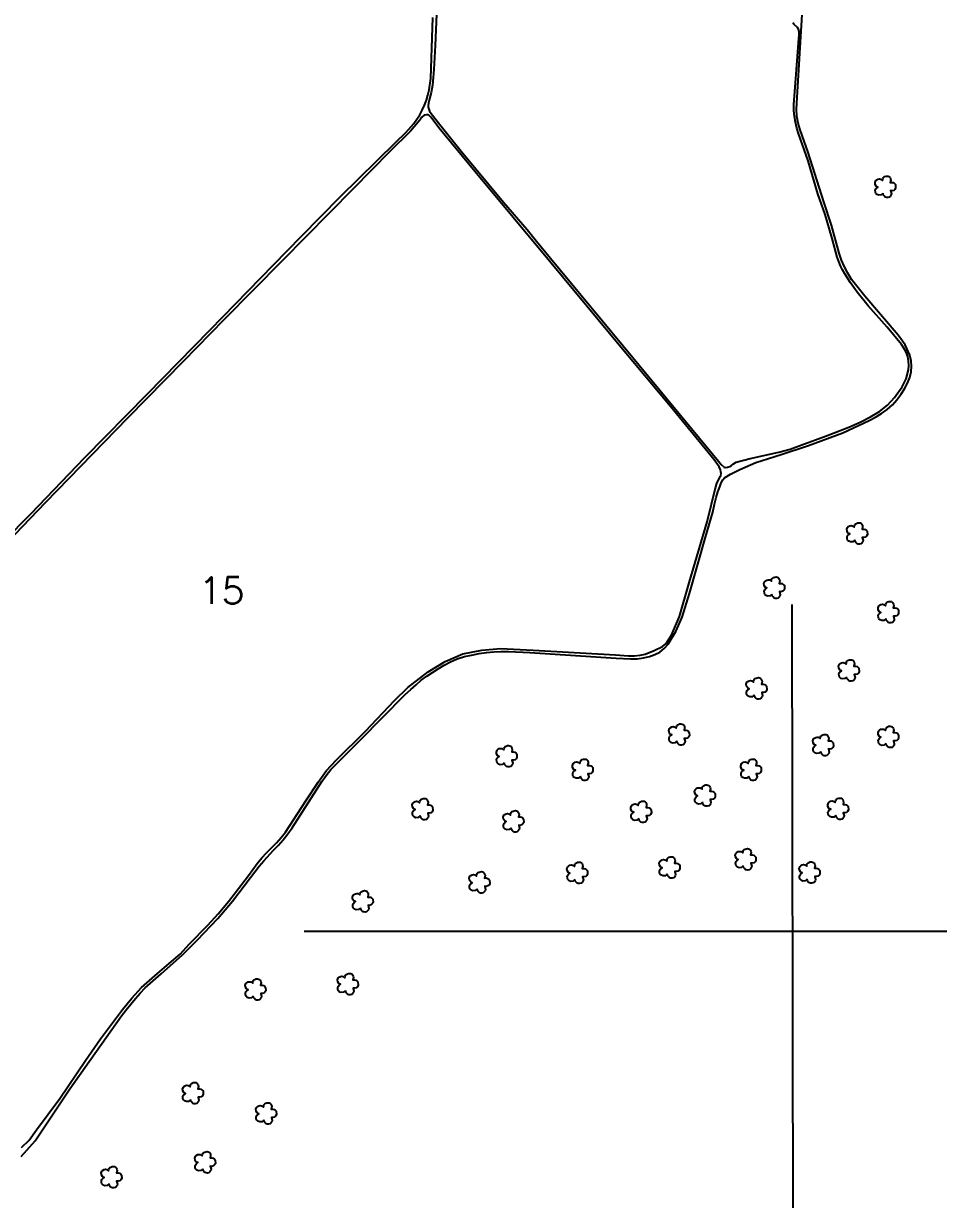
# Model space of a CAD drawing. Extents: x 723061 to 727261, y 7823092 to 7829032.
# Drawn here: x 724256 to 725149, y 7824728 to 7825877 of the extents above; entities that cross this region are included whole.
import ezdxf
from ezdxf.enums import TextEntityAlignment as Align

# ---------------------------------------------------------------- set-up
doc = ezdxf.new("R2010")
doc.units = 0
doc.header["$MEASUREMENT"] = 0
doc.linetypes.add('CONTINUO', pattern=[0])
for name, color, linetype in [('0114001051', 1, 'Continuous'), ('0114001051012', 5, 'Continuous'), ('0114001051013', 5, 'Continuous'), ('0114001051015', 5, 'Continuous'), ('_SIMBOLO ARVORE', 118, 'Continuous'), ('GRADE', 8, 'Continuous'), ('TXT_NUM TALHOES', 7, 'Continuous')]:
    doc.layers.add(name, color=color, linetype=linetype)
doc.styles.add('SIMPLEX', font='')
doc.styles.get('SIMPLEX').set_extended_font_data('simplex.shx')

msp = doc.modelspace()

# ---------------------------------------------------------------- linework, layer by layer
at = {"layer": '0114001051'}
msp.add_lwpolyline([(724253.4, 7824769.7), (724267.2, 7824785.1), (724300.9, 7824835.9), (724351.3, 7824907.3), (724355.8, 7824913), (724360.4, 7824918.6), (724365, 7824924.1), (724369.7, 7824929.5), (724374.5, 7824934.5), (724390.1, 7824948.3), (724410.9, 7824966.8), (724425.7, 7824981.6), (724445.4, 7825002.2), (724459.8, 7825019.1), (724477.4, 7825042.2), (724485.9, 7825053.3), (724490.5, 7825058.7), (724499.9, 7825068.9), (724504.7, 7825074), (724509.4, 7825079.3), (724513.8, 7825085), (724518.1, 7825090.8), (724546.9, 7825136.1), (724551.1, 7825142.1), (724555.9, 7825147.8), (724584.3, 7825176.5), (724628.4, 7825221.1), (724633.8, 7825226.1), (724639, 7825230.7), (724644.1, 7825235), (724649.4, 7825239), (724655, 7825242.7), (724660.6, 7825246.3), (724666.5, 7825249.9), (724672.6, 7825253.1), (724679.3, 7825255.8), (724686.2, 7825258.1), (724693.3, 7825259.7), (724700.6, 7825261.1), (724707.9, 7825262.1), (724715.1, 7825262.8), (724722.2, 7825263.1), (724729.3, 7825263.1), (724750, 7825262.1), (724834.4, 7825256.5), (724848.3, 7825256), (724854.8, 7825256.1), (724861.1, 7825256.8), (724867, 7825258.2), (724872.3, 7825260.1), (724877.1, 7825262.6), (724881.4, 7825266), (724885.3, 7825270.4), (724892.8, 7825282.7), (724899, 7825296.8), (724906, 7825319.9), (724921.8, 7825374.8), (724928.8, 7825399.3), (724930.5, 7825407), (724932.2, 7825413.5), (724933.9, 7825419.2), (724935.6, 7825423.9), (724937.1, 7825427.8), (724938.6, 7825430.7), (724940.4, 7825432.9), (724946.1, 7825436.5), (724955.1, 7825440.8), (724971, 7825447.8), (724995.6, 7825455.6), (725022.3, 7825464.2), (725055.8, 7825476.8), (725081.6, 7825488.7), (725087.6, 7825492.1), (725093.5, 7825495.7), (725099.1, 7825499.6), (725104.2, 7825504.1), (725108.7, 7825509), (725112.5, 7825514.3), (725115.9, 7825519.8), (725118.9, 7825525.1), (725121.1, 7825530.8), (725122.5, 7825536.4), (725122.9, 7825541.9), (725122.4, 7825547.2), (725121.2, 7825552.6), (725116.8, 7825562.6), (725110, 7825572.2), (725077.4, 7825610.1), (725064.3, 7825626.5), (725060.6, 7825632.6), (725057.3, 7825639), (725054.5, 7825645.5), (725052.1, 7825652.1), (725044.6, 7825679.6), (725037.1, 7825702.4), (725022.1, 7825750.7), (725014.2, 7825772.6), (725012.1, 7825779.2), (725010.9, 7825785.9), (725010.5, 7825793), (725011.4, 7825809.7), (725016.5, 7825890.5)], dxfattribs=at)
at = {"layer": '0114001051012', "elevation": 705}
msp.add_lwpolyline([(724184.8, 7825318.7), (724262.9, 7825397.6), (724315.5, 7825452.7), (724376.3, 7825514.5), (724438, 7825577.5), (724499.9, 7825640.8), (724527.2, 7825668.9), (724564.9, 7825707.2), (724619.3, 7825760.6), (724628.9, 7825770.1), (724636.8, 7825778.9), (724642.7, 7825787.4), (724645.1, 7825792), (724647.3, 7825796.7), (724649.1, 7825801.6), (724650.5, 7825806.6), (724651.7, 7825811.8), (724653.3, 7825822.7), (724655.3, 7825882.3)], dxfattribs=at)
at = {"layer": '0114001051013', "elevation": 714.4}
msp.add_lwpolyline([(724661.5, 7825947.4), (724657.7, 7825855.2), (724656.4, 7825831.5), (724655.8, 7825823.8), (724655, 7825816.3), (724653.8, 7825809.3), (724652.3, 7825803), (724651.2, 7825798.8), (724650.9, 7825796.5), (724651, 7825794.7), (724651.4, 7825793), (724652.3, 7825791), (724653.9, 7825788.7), (724662.1, 7825777.9), (724683.2, 7825751.8), (724724.5, 7825701.9), (724747.4, 7825675.2), (724756.5, 7825664), (724770.4, 7825647.5), (724850.6, 7825550.2), (724934.3, 7825449.2), (724937, 7825445.9), (724939.9, 7825443.3), (724941, 7825443), (724943.3, 7825443.1), (724945.4, 7825443.8), (724946.6, 7825444.5), (724949, 7825446.4), (724951.7, 7825448.1), (724965.2, 7825451.6), (724993.2, 7825457.7), (725004.4, 7825460.9), (725015.9, 7825465), (725039, 7825473.6), (725061.7, 7825482.1), (725072.9, 7825487), (725082.8, 7825492.3), (725091.7, 7825497.6), (725099.4, 7825503.8), (725106.2, 7825511.1), (725113.9, 7825521.8), (725117.8, 7825529.5), (725120, 7825538.2), (725120.4, 7825542.5), (725120.1, 7825546.9), (725119.2, 7825551.2), (725117.6, 7825555.4), (725115.4, 7825559.3), (725113, 7825563), (725099.1, 7825579.8), (725080.6, 7825600.7), (725069.7, 7825614.2), (725063.4, 7825623.1), (725057.8, 7825631.9), (725055.6, 7825636), (725053.6, 7825640), (725050.4, 7825648.3), (725045.3, 7825666.5), (725038.4, 7825690.1), (725031.3, 7825710.3), (725021.9, 7825742.4), (725012.5, 7825769), (725010.9, 7825774.5), (725009.7, 7825780.1), (725008.7, 7825785.8), (725008.1, 7825791.6), (725008.1, 7825797.5), (725010.4, 7825827.2), (725013, 7825861.9), (725013.3, 7825865.9), (725013.2, 7825868.7), (725012.6, 7825871), (725011.7, 7825872.6), (725008.3, 7825875.5), (725007.1, 7825877.2)], dxfattribs=at)
at = {"layer": '0114001051015', "elevation": 712.6}
msp.add_lwpolyline([(724253.6, 7824778.6), (724261.2, 7824785.9), (724268.4, 7824796), (724291.2, 7824826.5), (724316.3, 7824863.6), (724330.9, 7824884.7), (724352.4, 7824913.5), (724361.6, 7824924.5), (724370.9, 7824934.8), (724386.6, 7824948.5), (724398, 7824958.3), (724408.8, 7824967.6), (724417.6, 7824977.2), (724435.8, 7824995.8), (724445.7, 7825006.8), (724455.8, 7825018.9), (724475.4, 7825044.2), (724483.9, 7825055.9), (724488.3, 7825061.5), (724493.1, 7825066.6), (724502.8, 7825076.3), (724507.2, 7825081.4), (724511.4, 7825086.6), (724531.5, 7825117.2), (724543.4, 7825135.6), (724551.6, 7825146.9), (724561.1, 7825156.9), (724589.7, 7825185.3), (724618.1, 7825215.1), (724630.9, 7825227.9), (724651, 7825243.2), (724667.6, 7825253.4), (724684.8, 7825260.7), (724703.2, 7825264.3), (724721.5, 7825266), (724753.5, 7825264.3), (724833.7, 7825259.8), (724846.5, 7825258.8), (724852.4, 7825259), (724857.8, 7825259.6), (724862.9, 7825260.6), (724871.7, 7825264), (724879.6, 7825268.1), (724883.3, 7825270.9), (724888.6, 7825279), (724896.3, 7825297.4), (724905.8, 7825330.3), (724923.2, 7825389.9), (724931.3, 7825423.1), (724932.8, 7825427.3), (724935.9, 7825434.1), (724936.7, 7825435.1), (724936.9, 7825437), (724936.8, 7825438.6), (724936.3, 7825440.7), (724935.1, 7825443.4), (724930.2, 7825450.2), (724887.5, 7825502.5), (724839.1, 7825560.3), (724771, 7825642.6), (724696.6, 7825731.7), (724661.3, 7825774.7), (724654.7, 7825783.6), (724653.6, 7825785.1), (724652.6, 7825786.2), (724651.5, 7825786.9), (724650.6, 7825787.2), (724649.3, 7825787.4), (724647.1, 7825786.9), (724644.8, 7825785), (724642.8, 7825782.3), (724633.6, 7825771.5), (724613.5, 7825751.6), (724577.6, 7825715.1), (724508.2, 7825644.6), (724451.7, 7825587.4), (724411.7, 7825546.4), (724357.5, 7825491.4), (724276.9, 7825408.2), (724232.2, 7825362)], dxfattribs=at)
at = {"layer": '_SIMBOLO ARVORE', "linetype": 'CONTINUO'}
for points in [[(725095, 7825710.6, 0), (725093.2, 7825709.1, 0), (725090.9, 7825708.8, 0), (725089.3, 7825709.4, 0), (725088.1, 7825710.6, 0), (725087.6, 7825711.9, 0), (725087.5, 7825713.8, 0), (725088.1, 7825715, 0), (725088.8, 7825715.9, 0), (725090.1, 7825716.8, 0), (725089.3, 7825717.1, 0), (725088.4, 7825717.8, 0), (725087.5, 7825719.3, 0), (725087.3, 7825721.2, 0), (725088, 7825723.1, 0), (725088.7, 7825723.8, 0), (725090.1, 7825724.6, 0), (725091.5, 7825724.8, 0), (725092.6, 7825724.6, 0), (725093.5, 7825724.2, 0), (725094.5, 7825723.3, 0), (725094.8, 7825725, 0), (725095.1, 7825725.7, 0), (725095.8, 7825726.6, 0), (725096.9, 7825727, 0), (725098, 7825727.5, 0), (725099.2, 7825727.6, 0), (725100.3, 7825727.4, 0), (725101.2, 7825726.9, 0), (725101.9, 7825726.2, 0), (725102.5, 7825725, 0), (725102.7, 7825723.7, 0), (725102.2, 7825721.4, 0), (725103.8, 7825721.4, 0), (725105.2, 7825721.1, 0), (725106.5, 7825720, 0), (725107.2, 7825719.2, 0), (725107.4, 7825716, 0), (725106.6, 7825714.5, 0), (725105.5, 7825713.6, 0), (725103.9, 7825713.1, 0), (725102.4, 7825713.3, 0), (725103.2, 7825710.2, 0), (725102.8, 7825709, 0), (725102, 7825707.7, 0), (725101, 7825707, 0), (725099.6, 7825706.6, 0), (725098.3, 7825706.7, 0), (725097.3, 7825707, 0), (725096.1, 7825708.1, 0), (725095.3, 7825709.2, 0), (725095.1, 7825710.7, 0)], [(725067.4, 7825371.9, 0), (725065.6, 7825370.4, 0), (725063.3, 7825370.1, 0), (725061.7, 7825370.8, 0), (725060.5, 7825371.9, 0), (725060, 7825373.2, 0), (725059.9, 7825375.2, 0), (725060.5, 7825376.4, 0), (725061.2, 7825377.3, 0), (725062.5, 7825378.2, 0), (725061.7, 7825378.4, 0), (725060.8, 7825379.1, 0), (725059.9, 7825380.7, 0), (725059.7, 7825382.5, 0), (725060.4, 7825384.4, 0), (725061.1, 7825385.1, 0), (725062.5, 7825385.9, 0), (725063.9, 7825386.1, 0), (725065, 7825386, 0), (725065.9, 7825385.5, 0), (725066.9, 7825384.7, 0), (725067.2, 7825386.3, 0), (725067.5, 7825387, 0), (725068.2, 7825387.9, 0), (725069.3, 7825388.3, 0), (725070.4, 7825388.8, 0), (725071.6, 7825388.9, 0), (725072.7, 7825388.8, 0), (725073.6, 7825388.3, 0), (725074.3, 7825387.5, 0), (725074.9, 7825386.4, 0), (725075.1, 7825385, 0), (725074.6, 7825382.7, 0), (725076.2, 7825382.7, 0), (725077.6, 7825382.4, 0), (725078.9, 7825381.4, 0), (725079.6, 7825380.6, 0), (725079.8, 7825377.3, 0), (725079, 7825375.9, 0), (725077.9, 7825374.9, 0), (725076.3, 7825374.5, 0), (725074.8, 7825374.6, 0), (725075.6, 7825371.6, 0), (725075.3, 7825370.3, 0), (725074.4, 7825369.1, 0), (725073.4, 7825368.3, 0), (725072.1, 7825368, 0), (725070.7, 7825368, 0), (725069.7, 7825368.3, 0), (725068.5, 7825369.5, 0), (725067.7, 7825370.5, 0), (725067.5, 7825372.1, 0)], [(724986.6, 7825318.9, 0), (724984.7, 7825317.4, 0), (724982.4, 7825317.1, 0), (724980.8, 7825317.8, 0), (724979.6, 7825318.9, 0), (724979.2, 7825320.2, 0), (724979, 7825322.2, 0), (724979.7, 7825323.4, 0), (724980.3, 7825324.3, 0), (724981.6, 7825325.2, 0), (724980.8, 7825325.4, 0), (724980, 7825326.1, 0), (724979, 7825327.7, 0), (724978.8, 7825329.5, 0), (724979.5, 7825331.4, 0), (724980.3, 7825332.1, 0), (724981.6, 7825332.9, 0), (724983, 7825333.1, 0), (724984.2, 7825333, 0), (724985.1, 7825332.5, 0), (724986.1, 7825331.7, 0), (724986.3, 7825333.3, 0), (724986.6, 7825334, 0), (724987.3, 7825334.9, 0), (724988.4, 7825335.3, 0), (724989.5, 7825335.8, 0), (724990.7, 7825335.9, 0), (724991.8, 7825335.8, 0), (724992.8, 7825335.3, 0), (724993.4, 7825334.5, 0), (724994, 7825333.4, 0), (724994.3, 7825332, 0), (724993.7, 7825329.7, 0), (724995.4, 7825329.7, 0), (724996.7, 7825329.4, 0), (724998, 7825328.4, 0), (724998.7, 7825327.6, 0), (724998.9, 7825324.3, 0), (724998.1, 7825322.9, 0), (724997.1, 7825321.9, 0), (724995.4, 7825321.5, 0), (724994, 7825321.6, 0), (724994.7, 7825318.6, 0), (724994.4, 7825317.3, 0), (724993.5, 7825316.1, 0), (724992.5, 7825315.3, 0), (724991.2, 7825315, 0), (724989.8, 7825315, 0), (724988.8, 7825315.3, 0), (724987.7, 7825316.5, 0), (724986.9, 7825317.5, 0), (724986.6, 7825319.1, 0)], [(725097.9, 7825295.1, 0), (725096.1, 7825293.5, 0), (725093.8, 7825293.3, 0), (725092.2, 7825293.9, 0), (725091, 7825295.1, 0), (725090.5, 7825296.4, 0), (725090.4, 7825298.3, 0), (725091, 7825299.5, 0), (725091.7, 7825300.4, 0), (725093, 7825301.3, 0), (725092.2, 7825301.6, 0), (725091.3, 7825302.3, 0), (725090.4, 7825303.8, 0), (725090.2, 7825305.7, 0), (725090.9, 7825307.6, 0), (725091.6, 7825308.3, 0), (725093, 7825309.1, 0), (725094.4, 7825309.3, 0), (725095.5, 7825309.1, 0), (725096.4, 7825308.7, 0), (725097.4, 7825307.8, 0), (725097.7, 7825309.5, 0), (725098, 7825310.2, 0), (725098.7, 7825311.1, 0), (725099.8, 7825311.5, 0), (725100.9, 7825312, 0), (725102.1, 7825312.1, 0), (725103.2, 7825311.9, 0), (725104.1, 7825311.4, 0), (725104.8, 7825310.7, 0), (725105.4, 7825309.5, 0), (725105.6, 7825308.2, 0), (725105.1, 7825305.8, 0), (725106.7, 7825305.9, 0), (725108.1, 7825305.5, 0), (725109.4, 7825304.5, 0), (725110.1, 7825303.7, 0), (725110.3, 7825300.5, 0), (725109.5, 7825299, 0), (725108.4, 7825298.1, 0), (725106.8, 7825297.6, 0), (725105.3, 7825297.7, 0), (725106.1, 7825294.7, 0), (725105.8, 7825293.4, 0), (725104.9, 7825292.2, 0), (725103.9, 7825291.4, 0), (725102.6, 7825291.1, 0), (725101.2, 7825291.2, 0), (725100.2, 7825291.5, 0), (725099, 7825292.6, 0), (725098.2, 7825293.7, 0), (725098, 7825295.2, 0)], [(725059.5, 7825238.1, 0), (725057.7, 7825236.6, 0), (725055.4, 7825236.3, 0), (725053.7, 7825236.9, 0), (725052.6, 7825238.1, 0), (725052.1, 7825239.4, 0), (725052, 7825241.3, 0), (725052.6, 7825242.6, 0), (725053.2, 7825243.5, 0), (725054.6, 7825244.4, 0), (725053.7, 7825244.6, 0), (725052.9, 7825245.3, 0), (725051.9, 7825246.8, 0), (725051.7, 7825248.7, 0), (725052.4, 7825250.6, 0), (725053.2, 7825251.3, 0), (725054.5, 7825252.1, 0), (725056, 7825252.3, 0), (725057.1, 7825252.1, 0), (725058, 7825251.7, 0), (725059, 7825250.8, 0), (725059.3, 7825252.5, 0), (725059.5, 7825253.2, 0), (725060.3, 7825254.1, 0), (725061.3, 7825254.5, 0), (725062.4, 7825255, 0), (725063.6, 7825255.1, 0), (725064.7, 7825254.9, 0), (725065.7, 7825254.5, 0), (725066.4, 7825253.7, 0), (725067, 7825252.5, 0), (725067.2, 7825251.2, 0), (725066.6, 7825248.9, 0), (725068.3, 7825248.9, 0), (725069.7, 7825248.6, 0), (725070.9, 7825247.5, 0), (725071.6, 7825246.7, 0), (725071.8, 7825243.5, 0), (725071, 7825242.1, 0), (725070, 7825241.1, 0), (725068.3, 7825240.6, 0), (725066.9, 7825240.8, 0), (725067.7, 7825237.8, 0), (725067.3, 7825236.5, 0), (725066.4, 7825235.2, 0), (725065.5, 7825234.5, 0), (725064.1, 7825234.1, 0), (725062.7, 7825234.2, 0), (725061.7, 7825234.5, 0), (725060.6, 7825235.7, 0), (725059.8, 7825236.7, 0), (725059.5, 7825238.2, 0)], [(724969.2, 7825220.5, 0), (724967.4, 7825219, 0), (724965.1, 7825218.8, 0), (724963.4, 7825219.4, 0), (724962.3, 7825220.5, 0), (724961.8, 7825221.9, 0), (724961.7, 7825223.8, 0), (724962.3, 7825225, 0), (724962.9, 7825225.9, 0), (724964.3, 7825226.8, 0), (724963.4, 7825227.1, 0), (724962.6, 7825227.8, 0), (724961.6, 7825229.3, 0), (724961.4, 7825231.1, 0), (724962.2, 7825233.1, 0), (724962.9, 7825233.7, 0), (724964.2, 7825234.6, 0), (724965.7, 7825234.8, 0), (724966.8, 7825234.6, 0), (724967.7, 7825234.2, 0), (724968.7, 7825233.3, 0), (724969, 7825235, 0), (724969.2, 7825235.6, 0), (724970, 7825236.6, 0), (724971.1, 7825237, 0), (724972.1, 7825237.4, 0), (724973.3, 7825237.6, 0), (724974.5, 7825237.4, 0), (724975.4, 7825236.9, 0), (724976.1, 7825236.2, 0), (724976.7, 7825235, 0), (724976.9, 7825233.7, 0), (724976.4, 7825231.3, 0), (724978, 7825231.3, 0), (724979.4, 7825231, 0), (724980.6, 7825230, 0), (724981.4, 7825229.2, 0), (724981.5, 7825226, 0), (724980.8, 7825224.5, 0), (724979.7, 7825223.5, 0), (724978, 7825223.1, 0), (724976.6, 7825223.2, 0), (724977.4, 7825220.2, 0), (724977, 7825218.9, 0), (724976.1, 7825217.7, 0), (724975.2, 7825216.9, 0), (724973.8, 7825216.6, 0), (724972.5, 7825216.7, 0), (724971.4, 7825217, 0), (724970.3, 7825218.1, 0), (724969.5, 7825219.1, 0), (724969.2, 7825220.7, 0)], [(724893.6, 7825175.5, 0), (724891.8, 7825174, 0), (724889.5, 7825173.7, 0), (724887.9, 7825174.3, 0), (724886.7, 7825175.5, 0), (724886.2, 7825176.8, 0), (724886.1, 7825178.7, 0), (724886.7, 7825180, 0), (724887.4, 7825180.9, 0), (724888.7, 7825181.8, 0), (724887.9, 7825182, 0), (724887, 7825182.7, 0), (724886.1, 7825184.3, 0), (724885.9, 7825186.1, 0), (724886.6, 7825188, 0), (724887.3, 7825188.7, 0), (724888.7, 7825189.5, 0), (724890.1, 7825189.7, 0), (724891.2, 7825189.5, 0), (724892.1, 7825189.1, 0), (724893.1, 7825188.2, 0), (724893.4, 7825189.9, 0), (724893.7, 7825190.6, 0), (724894.4, 7825191.5, 0), (724895.5, 7825191.9, 0), (724896.5, 7825192.4, 0), (724897.7, 7825192.5, 0), (724898.9, 7825192.3, 0), (724899.8, 7825191.9, 0), (724900.5, 7825191.1, 0), (724901.1, 7825189.9, 0), (724901.3, 7825188.6, 0), (724900.8, 7825186.3, 0), (724902.4, 7825186.3, 0), (724903.8, 7825186, 0), (724905.1, 7825185, 0), (724905.8, 7825184.1, 0), (724906, 7825180.9, 0), (724905.2, 7825179.5, 0), (724904.1, 7825178.5, 0), (724902.5, 7825178.1, 0), (724901, 7825178.2, 0), (724901.8, 7825175.2, 0), (724901.4, 7825173.9, 0), (724900.6, 7825172.6, 0), (724899.6, 7825171.9, 0), (724898.2, 7825171.5, 0), (724896.9, 7825171.6, 0), (724895.9, 7825171.9, 0), (724894.7, 7825173.1, 0), (724893.9, 7825174.1, 0), (724893.7, 7825175.7, 0)], [(725034.3, 7825165.2, 0), (725032.5, 7825163.7, 0), (725030.2, 7825163.4, 0), (725028.5, 7825164.1, 0), (725027.4, 7825165.2, 0), (725026.9, 7825166.5, 0), (725026.8, 7825168.5, 0), (725027.4, 7825169.7, 0), (725028.1, 7825170.6, 0), (725029.4, 7825171.5, 0), (725028.5, 7825171.7, 0), (725027.7, 7825172.4, 0), (725026.7, 7825174, 0), (725026.5, 7825175.8, 0), (725027.3, 7825177.7, 0), (725028, 7825178.4, 0), (725029.3, 7825179.2, 0), (725030.8, 7825179.4, 0), (725031.9, 7825179.3, 0), (725032.8, 7825178.8, 0), (725033.8, 7825178, 0), (725034.1, 7825179.6, 0), (725034.3, 7825180.3, 0), (725035.1, 7825181.2, 0), (725036.2, 7825181.6, 0), (725037.2, 7825182.1, 0), (725038.4, 7825182.2, 0), (725039.6, 7825182.1, 0), (725040.5, 7825181.6, 0), (725041.2, 7825180.8, 0), (725041.8, 7825179.7, 0), (725042, 7825178.3, 0), (725041.5, 7825176, 0), (725043.1, 7825176, 0), (725044.5, 7825175.7, 0), (725045.7, 7825174.7, 0), (725046.5, 7825173.9, 0), (725046.6, 7825170.6, 0), (725045.9, 7825169.2, 0), (725044.8, 7825168.2, 0), (725043.1, 7825167.8, 0), (725041.7, 7825167.9, 0), (725042.5, 7825164.9, 0), (725042.1, 7825163.6, 0), (725041.2, 7825162.4, 0), (725040.3, 7825161.6, 0), (725038.9, 7825161.3, 0), (725037.6, 7825161.3, 0), (725036.5, 7825161.6, 0), (725035.4, 7825162.8, 0), (725034.6, 7825163.8, 0), (725034.3, 7825165.4, 0)], [(725097.9, 7825173.2, 0), (725096.1, 7825171.6, 0), (725093.8, 7825171.4, 0), (725092.2, 7825172, 0), (725091, 7825173.2, 0), (725090.5, 7825174.5, 0), (725090.4, 7825176.4, 0), (725091, 7825177.6, 0), (725091.7, 7825178.5, 0), (725093, 7825179.4, 0), (725092.2, 7825179.7, 0), (725091.3, 7825180.4, 0), (725090.4, 7825181.9, 0), (725090.2, 7825183.8, 0), (725090.9, 7825185.7, 0), (725091.6, 7825186.4, 0), (725093, 7825187.2, 0), (725094.4, 7825187.4, 0), (725095.5, 7825187.2, 0), (725096.4, 7825186.8, 0), (725097.4, 7825185.9, 0), (725097.7, 7825187.6, 0), (725098, 7825188.3, 0), (725098.7, 7825189.2, 0), (725099.8, 7825189.6, 0), (725100.9, 7825190.1, 0), (725102.1, 7825190.2, 0), (725103.2, 7825190, 0), (725104.1, 7825189.5, 0), (725104.8, 7825188.8, 0), (725105.4, 7825187.6, 0), (725105.6, 7825186.3, 0), (725105.1, 7825183.9, 0), (725106.7, 7825184, 0), (725108.1, 7825183.6, 0), (725109.4, 7825182.6, 0), (725110.1, 7825181.8, 0), (725110.3, 7825178.6, 0), (725109.5, 7825177.1, 0), (725108.4, 7825176.2, 0), (725106.8, 7825175.7, 0), (725105.3, 7825175.8, 0), (725106.1, 7825172.8, 0), (725105.8, 7825171.5, 0), (725104.9, 7825170.3, 0), (725103.9, 7825169.5, 0), (725102.6, 7825169.2, 0), (725101.2, 7825169.3, 0), (725100.2, 7825169.6, 0), (725099, 7825170.7, 0), (725098.2, 7825171.8, 0), (725098, 7825173.3, 0)], [(724725.2, 7825154.3, 0), (724723.4, 7825152.8, 0), (724721.1, 7825152.5, 0), (724719.5, 7825153.1, 0), (724718.3, 7825154.3, 0), (724717.8, 7825155.6, 0), (724717.7, 7825157.5, 0), (724718.3, 7825158.8, 0), (724719, 7825159.7, 0), (724720.3, 7825160.6, 0), (724719.5, 7825160.8, 0), (724718.7, 7825161.5, 0), (724717.7, 7825163.1, 0), (724717.5, 7825164.9, 0), (724718.2, 7825166.8, 0), (724718.9, 7825167.5, 0), (724720.3, 7825168.3, 0), (724721.7, 7825168.5, 0), (724722.8, 7825168.3, 0), (724723.7, 7825167.9, 0), (724724.7, 7825167, 0), (724725, 7825168.7, 0), (724725.3, 7825169.4, 0), (724726, 7825170.3, 0), (724727.1, 7825170.7, 0), (724728.2, 7825171.2, 0), (724729.4, 7825171.3, 0), (724730.5, 7825171.1, 0), (724731.4, 7825170.7, 0), (724732.1, 7825169.9, 0), (724732.7, 7825168.7, 0), (724732.9, 7825167.4, 0), (724732.4, 7825165.1, 0), (724734, 7825165.1, 0), (724735.4, 7825164.8, 0), (724736.7, 7825163.8, 0), (724737.4, 7825162.9, 0), (724737.6, 7825159.7, 0), (724736.8, 7825158.3, 0), (724735.8, 7825157.3, 0), (724734.1, 7825156.9, 0), (724732.6, 7825157, 0), (724733.4, 7825154, 0), (724733.1, 7825152.7, 0), (724732.2, 7825151.4, 0), (724731.2, 7825150.7, 0), (724729.9, 7825150.3, 0), (724728.5, 7825150.4, 0), (724727.5, 7825150.7, 0), (724726.3, 7825151.9, 0), (724725.5, 7825152.9, 0), (724725.3, 7825154.5, 0)], [(724799.5, 7825141, 0), (724797.7, 7825139.5, 0), (724795.4, 7825139.3, 0), (724793.7, 7825139.9, 0), (724792.6, 7825141, 0), (724792.1, 7825142.4, 0), (724792, 7825144.3, 0), (724792.6, 7825145.5, 0), (724793.2, 7825146.4, 0), (724794.6, 7825147.3, 0), (724793.7, 7825147.6, 0), (724792.9, 7825148.3, 0), (724791.9, 7825149.8, 0), (724791.7, 7825151.6, 0), (724792.4, 7825153.6, 0), (724793.2, 7825154.2, 0), (724794.5, 7825155.1, 0), (724796, 7825155.3, 0), (724797.1, 7825155.1, 0), (724798, 7825154.7, 0), (724799, 7825153.8, 0), (724799.3, 7825155.5, 0), (724799.5, 7825156.1, 0), (724800.3, 7825157.1, 0), (724801.3, 7825157.5, 0), (724802.4, 7825157.9, 0), (724803.6, 7825158.1, 0), (724804.8, 7825157.9, 0), (724805.7, 7825157.4, 0), (724806.4, 7825156.7, 0), (724807, 7825155.5, 0), (724807.2, 7825154.2, 0), (724806.6, 7825151.8, 0), (724808.3, 7825151.8, 0), (724809.7, 7825151.5, 0), (724810.9, 7825150.5, 0), (724811.6, 7825149.7, 0), (724811.8, 7825146.5, 0), (724811, 7825145, 0), (724810, 7825144, 0), (724808.3, 7825143.6, 0), (724806.9, 7825143.7, 0), (724807.7, 7825140.7, 0), (724807.3, 7825139.4, 0), (724806.4, 7825138.2, 0), (724805.5, 7825137.4, 0), (724804.1, 7825137.1, 0), (724802.8, 7825137.2, 0), (724801.7, 7825137.5, 0), (724800.6, 7825138.6, 0), (724799.8, 7825139.6, 0), (724799.5, 7825141.2, 0)], [(724963.9, 7825141, 0), (724962.1, 7825139.5, 0), (724959.8, 7825139.3, 0), (724958.1, 7825139.9, 0), (724957, 7825141, 0), (724956.5, 7825142.4, 0), (724956.4, 7825144.3, 0), (724957, 7825145.5, 0), (724957.6, 7825146.4, 0), (724959, 7825147.3, 0), (724958.1, 7825147.6, 0), (724957.3, 7825148.3, 0), (724956.3, 7825149.8, 0), (724956.1, 7825151.6, 0), (724956.8, 7825153.6, 0), (724957.6, 7825154.2, 0), (724958.9, 7825155.1, 0), (724960.4, 7825155.3, 0), (724961.5, 7825155.1, 0), (724962.4, 7825154.7, 0), (724963.4, 7825153.8, 0), (724963.7, 7825155.5, 0), (724963.9, 7825156.1, 0), (724964.7, 7825157.1, 0), (724965.7, 7825157.5, 0), (724966.8, 7825157.9, 0), (724968, 7825158.1, 0), (724969.2, 7825157.9, 0), (724970.1, 7825157.4, 0), (724970.8, 7825156.7, 0), (724971.4, 7825155.5, 0), (724971.6, 7825154.2, 0), (724971, 7825151.8, 0), (724972.7, 7825151.8, 0), (724974.1, 7825151.5, 0), (724975.3, 7825150.5, 0), (724976, 7825149.7, 0), (724976.2, 7825146.5, 0), (724975.4, 7825145, 0), (724974.4, 7825144, 0), (724972.7, 7825143.6, 0), (724971.3, 7825143.7, 0), (724972.1, 7825140.7, 0), (724971.7, 7825139.4, 0), (724970.8, 7825138.2, 0), (724969.9, 7825137.4, 0), (724968.5, 7825137.1, 0), (724967.2, 7825137.2, 0), (724966.1, 7825137.5, 0), (724965, 7825138.6, 0), (724964.2, 7825139.6, 0), (724963.9, 7825141.2, 0)], [(724918.8, 7825115.9, 0), (724917, 7825114.4, 0), (724914.7, 7825114.1, 0), (724913.1, 7825114.7, 0), (724911.9, 7825115.9, 0), (724911.4, 7825117.2, 0), (724911.3, 7825119.1, 0), (724911.9, 7825120.3, 0), (724912.6, 7825121.2, 0), (724913.9, 7825122.1, 0), (724913, 7825122.4, 0), (724912.2, 7825123.1, 0), (724911.2, 7825124.6, 0), (724911.1, 7825126.5, 0), (724911.8, 7825128.4, 0), (724912.5, 7825129.1, 0), (724913.9, 7825129.9, 0), (724915.3, 7825130.1, 0), (724916.4, 7825129.9, 0), (724917.3, 7825129.5, 0), (724918.3, 7825128.6, 0), (724918.6, 7825130.3, 0), (724918.8, 7825131, 0), (724919.6, 7825131.9, 0), (724920.7, 7825132.3, 0), (724921.7, 7825132.8, 0), (724922.9, 7825132.9, 0), (724924.1, 7825132.7, 0), (724925, 7825132.2, 0), (724925.7, 7825131.5, 0), (724926.3, 7825130.3, 0), (724926.5, 7825129, 0), (724926, 7825126.6, 0), (724927.6, 7825126.7, 0), (724929, 7825126.3, 0), (724930.3, 7825125.3, 0), (724931, 7825124.5, 0), (724931.2, 7825121.3, 0), (724930.4, 7825119.8, 0), (724929.3, 7825118.9, 0), (724927.7, 7825118.4, 0), (724926.2, 7825118.6, 0), (724927, 7825115.5, 0), (724926.6, 7825114.2, 0), (724925.8, 7825113, 0), (724924.8, 7825112.3, 0), (724923.4, 7825111.9, 0), (724922.1, 7825112, 0), (724921.1, 7825112.3, 0), (724919.9, 7825113.4, 0), (724919.1, 7825114.5, 0), (724918.9, 7825116, 0)], [(724643, 7825102.6, 0), (724641.2, 7825101.1, 0), (724638.9, 7825100.8, 0), (724637.3, 7825101.5, 0), (724636.1, 7825102.6, 0), (724635.6, 7825103.9, 0), (724635.5, 7825105.9, 0), (724636.1, 7825107.1, 0), (724636.8, 7825108, 0), (724638.1, 7825108.9, 0), (724637.3, 7825109.2, 0), (724636.5, 7825109.8, 0), (724635.5, 7825111.4, 0), (724635.3, 7825113.2, 0), (724636, 7825115.1, 0), (724636.7, 7825115.8, 0), (724638.1, 7825116.6, 0), (724639.5, 7825116.8, 0), (724640.6, 7825116.7, 0), (724641.5, 7825116.2, 0), (724642.5, 7825115.4, 0), (724642.8, 7825117, 0), (724643.1, 7825117.7, 0), (724643.8, 7825118.6, 0), (724644.9, 7825119.1, 0), (724646, 7825119.5, 0), (724647.2, 7825119.6, 0), (724648.3, 7825119.5, 0), (724649.2, 7825119, 0), (724649.9, 7825118.2, 0), (724650.5, 7825117.1, 0), (724650.7, 7825115.7, 0), (724650.2, 7825113.4, 0), (724651.8, 7825113.4, 0), (724653.2, 7825113.1, 0), (724654.5, 7825112.1, 0), (724655.2, 7825111.3, 0), (724655.4, 7825108, 0), (724654.6, 7825106.6, 0), (724653.6, 7825105.6, 0), (724651.9, 7825105.2, 0), (724650.4, 7825105.3, 0), (724651.2, 7825102.3, 0), (724650.9, 7825101, 0), (724650, 7825099.8, 0), (724649, 7825099, 0), (724647.7, 7825098.7, 0), (724646.3, 7825098.8, 0), (724645.3, 7825099, 0), (724644.1, 7825100.2, 0), (724643.3, 7825101.2, 0), (724643.1, 7825102.8, 0)], [(724856.5, 7825100, 0), (724854.7, 7825098.5, 0), (724852.4, 7825098.2, 0), (724850.7, 7825098.8, 0), (724849.6, 7825100, 0), (724849.1, 7825101.3, 0), (724849, 7825103.2, 0), (724849.6, 7825104.4, 0), (724850.3, 7825105.3, 0), (724851.6, 7825106.2, 0), (724850.7, 7825106.5, 0), (724849.9, 7825107.2, 0), (724848.9, 7825108.7, 0), (724848.8, 7825110.6, 0), (724849.5, 7825112.5, 0), (724850.2, 7825113.2, 0), (724851.6, 7825114, 0), (724853, 7825114.2, 0), (724854.1, 7825114, 0), (724855, 7825113.6, 0), (724856, 7825112.7, 0), (724856.3, 7825114.4, 0), (724856.5, 7825115.1, 0), (724857.3, 7825116, 0), (724858.4, 7825116.4, 0), (724859.4, 7825116.9, 0), (724860.6, 7825117, 0), (724861.8, 7825116.8, 0), (724862.7, 7825116.3, 0), (724863.4, 7825115.6, 0), (724864, 7825114.4, 0), (724864.2, 7825113.1, 0), (724863.7, 7825110.7, 0), (724865.3, 7825110.8, 0), (724866.7, 7825110.4, 0), (724867.9, 7825109.4, 0), (724868.7, 7825108.6, 0), (724868.9, 7825105.4, 0), (724868.1, 7825103.9, 0), (724867, 7825103, 0), (724865.3, 7825102.5, 0), (724863.9, 7825102.7, 0), (724864.7, 7825099.6, 0), (724864.3, 7825098.3, 0), (724863.4, 7825097.1, 0), (724862.5, 7825096.4, 0), (724861.1, 7825096, 0), (724859.8, 7825096.1, 0), (724858.7, 7825096.4, 0), (724857.6, 7825097.5, 0), (724856.8, 7825098.6, 0), (724856.5, 7825100.1, 0)], [(725048.9, 7825102.9, 0), (725047.1, 7825101.4, 0), (725044.8, 7825101.2, 0), (725043.1, 7825101.8, 0), (725042, 7825102.9, 0), (725041.5, 7825104.2, 0), (725041.3, 7825106.2, 0), (725042, 7825107.4, 0), (725042.6, 7825108.3, 0), (725044, 7825109.2, 0), (725043.1, 7825109.5, 0), (725042.3, 7825110.2, 0), (725041.3, 7825111.7, 0), (725041.1, 7825113.5, 0), (725041.8, 7825115.4, 0), (725042.6, 7825116.1, 0), (725043.9, 7825117, 0), (725045.4, 7825117.1, 0), (725046.5, 7825117, 0), (725047.4, 7825116.6, 0), (725048.4, 7825115.7, 0), (725048.7, 7825117.4, 0), (725048.9, 7825118, 0), (725049.6, 7825119, 0), (725050.7, 7825119.4, 0), (725051.8, 7825119.8, 0), (725053, 7825120, 0), (725054.1, 7825119.8, 0), (725055.1, 7825119.3, 0), (725055.7, 7825118.6, 0), (725056.3, 7825117.4, 0), (725056.6, 7825116.1, 0), (725056, 7825113.7, 0), (725057.7, 7825113.7, 0), (725059, 7825113.4, 0), (725060.3, 7825112.4, 0), (725061, 7825111.6, 0), (725061.2, 7825108.3, 0), (725060.4, 7825106.9, 0), (725059.4, 7825105.9, 0), (725057.7, 7825105.5, 0), (725056.3, 7825105.6, 0), (725057.1, 7825102.6, 0), (725056.7, 7825101.3, 0), (725055.8, 7825100.1, 0), (725054.9, 7825099.3, 0), (725053.5, 7825099, 0), (725052.1, 7825099.1, 0), (725051.1, 7825099.4, 0), (725050, 7825100.5, 0), (725049.2, 7825101.5, 0), (725048.9, 7825103.1, 0)], [(724731.9, 7825090.7, 0), (724730.1, 7825089.2, 0), (724727.8, 7825088.9, 0), (724726.1, 7825089.5, 0), (724725, 7825090.7, 0), (724724.5, 7825092, 0), (724724.3, 7825093.9, 0), (724725, 7825095.2, 0), (724725.6, 7825096.1, 0), (724727, 7825097, 0), (724726.1, 7825097.2, 0), (724725.3, 7825097.9, 0), (724724.3, 7825099.5, 0), (724724.1, 7825101.3, 0), (724724.8, 7825103.2, 0), (724725.6, 7825103.9, 0), (724726.9, 7825104.7, 0), (724728.3, 7825104.9, 0), (724729.5, 7825104.7, 0), (724730.4, 7825104.3, 0), (724731.4, 7825103.4, 0), (724731.7, 7825105.1, 0), (724731.9, 7825105.8, 0), (724732.6, 7825106.7, 0), (724733.7, 7825107.1, 0), (724734.8, 7825107.6, 0), (724736, 7825107.7, 0), (724737.1, 7825107.5, 0), (724738.1, 7825107.1, 0), (724738.7, 7825106.3, 0), (724739.3, 7825105.1, 0), (724739.6, 7825103.8, 0), (724739, 7825101.5, 0), (724740.7, 7825101.5, 0), (724742, 7825101.2, 0), (724743.3, 7825100.2, 0), (724744, 7825099.3, 0), (724744.2, 7825096.1, 0), (724743.4, 7825094.7, 0), (724742.4, 7825093.7, 0), (724740.7, 7825093.3, 0), (724739.3, 7825093.4, 0), (724740, 7825090.4, 0), (724739.7, 7825089.1, 0), (724738.8, 7825087.8, 0), (724737.9, 7825087.1, 0), (724736.5, 7825086.7, 0), (724735.1, 7825086.8, 0), (724734.1, 7825087.1, 0), (724733, 7825088.3, 0), (724732.2, 7825089.3, 0), (724731.9, 7825090.9, 0)], [(724958.6, 7825053.6, 0), (724956.8, 7825052.1, 0), (724954.5, 7825051.8, 0), (724952.8, 7825052.4, 0), (724951.7, 7825053.6, 0), (724951.2, 7825054.9, 0), (724951.1, 7825056.8, 0), (724951.7, 7825058.1, 0), (724952.3, 7825059, 0), (724953.7, 7825059.9, 0), (724952.8, 7825060.1, 0), (724952, 7825060.8, 0), (724951, 7825062.4, 0), (724950.8, 7825064.2, 0), (724951.5, 7825066.1, 0), (724952.3, 7825066.8, 0), (724953.6, 7825067.6, 0), (724955.1, 7825067.8, 0), (724956.2, 7825067.6, 0), (724957.1, 7825067.2, 0), (724958.1, 7825066.3, 0), (724958.4, 7825068, 0), (724958.6, 7825068.7, 0), (724959.4, 7825069.6, 0), (724960.4, 7825070, 0), (724961.5, 7825070.5, 0), (724962.7, 7825070.6, 0), (724963.8, 7825070.4, 0), (724964.8, 7825070, 0), (724965.5, 7825069.2, 0), (724966.1, 7825068, 0), (724966.3, 7825066.7, 0), (724965.7, 7825064.4, 0), (724967.4, 7825064.4, 0), (724968.8, 7825064.1, 0), (724970, 7825063.1, 0), (724970.7, 7825062.2, 0), (724970.9, 7825059, 0), (724970.1, 7825057.6, 0), (724969.1, 7825056.6, 0), (724967.4, 7825056.2, 0), (724966, 7825056.3, 0), (724966.8, 7825053.3, 0), (724966.4, 7825052, 0), (724965.5, 7825050.7, 0), (724964.6, 7825050, 0), (724963.2, 7825049.6, 0), (724961.8, 7825049.7, 0), (724960.8, 7825050, 0), (724959.7, 7825051.2, 0), (724958.9, 7825052.2, 0), (724958.6, 7825053.8, 0)], [(724794.2, 7825040.3, 0), (724792.4, 7825038.8, 0), (724790.1, 7825038.6, 0), (724788.4, 7825039.2, 0), (724787.3, 7825040.3, 0), (724786.8, 7825041.7, 0), (724786.7, 7825043.6, 0), (724787.3, 7825044.8, 0), (724787.9, 7825045.7, 0), (724789.3, 7825046.6, 0), (724788.4, 7825046.9, 0), (724787.6, 7825047.6, 0), (724786.6, 7825049.1, 0), (724786.4, 7825050.9, 0), (724787.1, 7825052.9, 0), (724787.9, 7825053.5, 0), (724789.2, 7825054.4, 0), (724790.7, 7825054.6, 0), (724791.8, 7825054.4, 0), (724792.7, 7825054, 0), (724793.7, 7825053.1, 0), (724794, 7825054.8, 0), (724794.2, 7825055.4, 0), (724795, 7825056.4, 0), (724796, 7825056.8, 0), (724797.1, 7825057.2, 0), (724798.3, 7825057.4, 0), (724799.4, 7825057.2, 0), (724800.4, 7825056.7, 0), (724801.1, 7825056, 0), (724801.7, 7825054.8, 0), (724801.9, 7825053.5, 0), (724801.3, 7825051.1, 0), (724803, 7825051.1, 0), (724804.4, 7825050.8, 0), (724805.6, 7825049.8, 0), (724806.3, 7825049, 0), (724806.5, 7825045.8, 0), (724805.7, 7825044.3, 0), (724804.7, 7825043.3, 0), (724803, 7825042.9, 0), (724801.6, 7825043, 0), (724802.4, 7825040, 0), (724802, 7825038.7, 0), (724801.1, 7825037.5, 0), (724800.2, 7825036.7, 0), (724798.8, 7825036.4, 0), (724797.4, 7825036.5, 0), (724796.4, 7825036.8, 0), (724795.3, 7825037.9, 0), (724794.5, 7825038.9, 0), (724794.2, 7825040.5, 0)], [(724884.3, 7825045.6, 0), (724882.5, 7825044.1, 0), (724880.2, 7825043.9, 0), (724878.6, 7825044.5, 0), (724877.4, 7825045.6, 0), (724876.9, 7825047, 0), (724876.8, 7825048.9, 0), (724877.4, 7825050.1, 0), (724878.1, 7825051, 0), (724879.4, 7825051.9, 0), (724878.6, 7825052.2, 0), (724877.7, 7825052.9, 0), (724876.8, 7825054.4, 0), (724876.6, 7825056.2, 0), (724877.3, 7825058.2, 0), (724878, 7825058.8, 0), (724879.4, 7825059.7, 0), (724880.8, 7825059.9, 0), (724881.9, 7825059.7, 0), (724882.8, 7825059.3, 0), (724883.8, 7825058.4, 0), (724884.1, 7825060.1, 0), (724884.4, 7825060.7, 0), (724885.1, 7825061.7, 0), (724886.2, 7825062.1, 0), (724887.3, 7825062.5, 0), (724888.5, 7825062.7, 0), (724889.6, 7825062.5, 0), (724890.5, 7825062, 0), (724891.2, 7825061.3, 0), (724891.8, 7825060.1, 0), (724892, 7825058.8, 0), (724891.5, 7825056.4, 0), (724893.1, 7825056.4, 0), (724894.5, 7825056.1, 0), (724895.8, 7825055.1, 0), (724896.5, 7825054.3, 0), (724896.7, 7825051.1, 0), (724895.9, 7825049.6, 0), (724894.8, 7825048.6, 0), (724893.2, 7825048.2, 0), (724891.7, 7825048.3, 0), (724892.5, 7825045.3, 0), (724892.2, 7825044, 0), (724891.3, 7825042.8, 0), (724890.3, 7825042, 0), (724889, 7825041.7, 0), (724887.6, 7825041.8, 0), (724886.6, 7825042.1, 0), (724885.4, 7825043.2, 0), (724884.6, 7825044.2, 0), (724884.4, 7825045.8, 0)], [(725021, 7825040.7, 0), (725019.2, 7825039.1, 0), (725016.9, 7825038.9, 0), (725015.3, 7825039.5, 0), (725014.1, 7825040.7, 0), (725013.6, 7825042, 0), (725013.5, 7825043.9, 0), (725014.1, 7825045.1, 0), (725014.8, 7825046, 0), (725016.1, 7825046.9, 0), (725015.3, 7825047.2, 0), (725014.4, 7825047.9, 0), (725013.5, 7825049.4, 0), (725013.3, 7825051.3, 0), (725014, 7825053.2, 0), (725014.7, 7825053.9, 0), (725016.1, 7825054.7, 0), (725017.5, 7825054.9, 0), (725018.6, 7825054.7, 0), (725019.5, 7825054.3, 0), (725020.5, 7825053.4, 0), (725020.8, 7825055.1, 0), (725021.1, 7825055.8, 0), (725021.8, 7825056.7, 0), (725022.9, 7825057.1, 0), (725024, 7825057.6, 0), (725025.2, 7825057.7, 0), (725026.3, 7825057.5, 0), (725027.2, 7825057, 0), (725027.9, 7825056.3, 0), (725028.5, 7825055.1, 0), (725028.7, 7825053.8, 0), (725028.2, 7825051.4, 0), (725029.8, 7825051.5, 0), (725031.2, 7825051.1, 0), (725032.5, 7825050.1, 0), (725033.2, 7825049.3, 0), (725033.4, 7825046.1, 0), (725032.6, 7825044.6, 0), (725031.5, 7825043.7, 0), (725029.9, 7825043.2, 0), (725028.4, 7825043.3, 0), (725029.2, 7825040.3, 0), (725028.9, 7825039, 0), (725028, 7825037.8, 0), (725027, 7825037, 0), (725025.7, 7825036.7, 0), (725024.3, 7825036.8, 0), (725023.3, 7825037.1, 0), (725022.1, 7825038.2, 0), (725021.3, 7825039.3, 0), (725021.1, 7825040.8, 0)], [(724698.7, 7825031.1, 0), (724696.9, 7825029.6, 0), (724694.6, 7825029.3, 0), (724693, 7825029.9, 0), (724691.8, 7825031.1, 0), (724691.3, 7825032.4, 0), (724691.2, 7825034.3, 0), (724691.8, 7825035.5, 0), (724692.5, 7825036.4, 0), (724693.8, 7825037.3, 0), (724693, 7825037.6, 0), (724692.1, 7825038.3, 0), (724691.2, 7825039.8, 0), (724691, 7825041.7, 0), (724691.7, 7825043.6, 0), (724692.4, 7825044.3, 0), (724693.8, 7825045.1, 0), (724695.2, 7825045.3, 0), (724696.3, 7825045.1, 0), (724697.2, 7825044.7, 0), (724698.2, 7825043.8, 0), (724698.5, 7825045.5, 0), (724698.8, 7825046.2, 0), (724699.5, 7825047.1, 0), (724700.6, 7825047.5, 0), (724701.7, 7825048, 0), (724702.9, 7825048.1, 0), (724704, 7825047.9, 0), (724704.9, 7825047.4, 0), (724705.6, 7825046.7, 0), (724706.2, 7825045.5, 0), (724706.4, 7825044.2, 0), (724705.9, 7825041.8, 0), (724707.5, 7825041.9, 0), (724708.9, 7825041.5, 0), (724710.2, 7825040.5, 0), (724710.9, 7825039.7, 0), (724711.1, 7825036.5, 0), (724710.3, 7825035, 0), (724709.2, 7825034.1, 0), (724707.6, 7825033.6, 0), (724706.1, 7825033.8, 0), (724706.9, 7825030.7, 0), (724706.5, 7825029.4, 0), (724705.7, 7825028.2, 0), (724704.7, 7825027.5, 0), (724703.3, 7825027.1, 0), (724702, 7825027.2, 0), (724701, 7825027.5, 0), (724699.8, 7825028.6, 0), (724699, 7825029.7, 0), (724698.8, 7825031.2, 0)], [(724584.7, 7825012.5, 0), (724582.9, 7825011, 0), (724580.6, 7825010.7, 0), (724578.9, 7825011.4, 0), (724577.8, 7825012.5, 0), (724577.3, 7825013.8, 0), (724577.2, 7825015.8, 0), (724577.8, 7825017, 0), (724578.5, 7825017.9, 0), (724579.8, 7825018.8, 0), (724578.9, 7825019.1, 0), (724578.1, 7825019.7, 0), (724577.1, 7825021.3, 0), (724577, 7825023.1, 0), (724577.7, 7825025, 0), (724578.4, 7825025.7, 0), (724579.8, 7825026.5, 0), (724581.2, 7825026.7, 0), (724582.3, 7825026.6, 0), (724583.2, 7825026.1, 0), (724584.2, 7825025.3, 0), (724584.5, 7825026.9, 0), (724584.7, 7825027.6, 0), (724585.5, 7825028.5, 0), (724586.6, 7825029, 0), (724587.6, 7825029.4, 0), (724588.8, 7825029.5, 0), (724590, 7825029.4, 0), (724590.9, 7825028.9, 0), (724591.6, 7825028.1, 0), (724592.2, 7825027, 0), (724592.4, 7825025.6, 0), (724591.9, 7825023.3, 0), (724593.5, 7825023.3, 0), (724594.9, 7825023, 0), (724596.2, 7825022, 0), (724596.9, 7825021.2, 0), (724597.1, 7825017.9, 0), (724596.3, 7825016.5, 0), (724595.2, 7825015.5, 0), (724593.6, 7825015.1, 0), (724592.1, 7825015.2, 0), (724592.9, 7825012.2, 0), (724592.5, 7825010.9, 0), (724591.7, 7825009.7, 0), (724590.7, 7825008.9, 0), (724589.3, 7825008.6, 0), (724588, 7825008.7, 0), (724587, 7825008.9, 0), (724585.8, 7825010.1, 0), (724585, 7825011.1, 0), (724584.8, 7825012.7, 0)], [(724480, 7824926.4, 0), (724478.2, 7824924.9, 0), (724475.9, 7824924.6, 0), (724474.2, 7824925.2, 0), (724473, 7824926.4, 0), (724472.6, 7824927.7, 0), (724472.4, 7824929.6, 0), (724473.1, 7824930.9, 0), (724473.7, 7824931.8, 0), (724475.1, 7824932.7, 0), (724474.2, 7824932.9, 0), (724473.4, 7824933.6, 0), (724472.4, 7824935.2, 0), (724472.2, 7824937, 0), (724472.9, 7824938.9, 0), (724473.7, 7824939.6, 0), (724475, 7824940.4, 0), (724476.4, 7824940.6, 0), (724477.6, 7824940.4, 0), (724478.5, 7824940, 0), (724479.5, 7824939.1, 0), (724479.7, 7824940.8, 0), (724480, 7824941.5, 0), (724480.7, 7824942.4, 0), (724481.8, 7824942.8, 0), (724482.9, 7824943.3, 0), (724484.1, 7824943.4, 0), (724485.2, 7824943.2, 0), (724486.2, 7824942.8, 0), (724486.8, 7824942, 0), (724487.4, 7824940.8, 0), (724487.7, 7824939.5, 0), (724487.1, 7824937.2, 0), (724488.8, 7824937.2, 0), (724490.1, 7824936.9, 0), (724491.4, 7824935.9, 0), (724492.1, 7824935, 0), (724492.3, 7824931.8, 0), (724491.5, 7824930.4, 0), (724490.5, 7824929.4, 0), (724488.8, 7824929, 0), (724487.4, 7824929.1, 0), (724488.1, 7824926.1, 0), (724487.8, 7824924.8, 0), (724486.9, 7824923.5, 0), (724486, 7824922.8, 0), (724484.6, 7824922.4, 0), (724483.2, 7824922.5, 0), (724482.2, 7824922.8, 0), (724481.1, 7824924, 0), (724480.3, 7824925, 0), (724480, 7824926.6, 0)], [(724570.1, 7824931.7, 0), (724568.3, 7824930.2, 0), (724566, 7824929.9, 0), (724564.4, 7824930.5, 0), (724563.2, 7824931.7, 0), (724562.7, 7824933, 0), (724562.6, 7824934.9, 0), (724563.2, 7824936.2, 0), (724563.9, 7824937.1, 0), (724565.2, 7824938, 0), (724564.4, 7824938.2, 0), (724563.5, 7824938.9, 0), (724562.6, 7824940.5, 0), (724562.4, 7824942.3, 0), (724563.1, 7824944.2, 0), (724563.8, 7824944.9, 0), (724565.2, 7824945.7, 0), (724566.6, 7824945.9, 0), (724567.7, 7824945.7, 0), (724568.6, 7824945.3, 0), (724569.6, 7824944.4, 0), (724569.9, 7824946.1, 0), (724570.2, 7824946.8, 0), (724570.9, 7824947.7, 0), (724572, 7824948.1, 0), (724573.1, 7824948.6, 0), (724574.3, 7824948.7, 0), (724575.4, 7824948.5, 0), (724576.3, 7824948.1, 0), (724577, 7824947.3, 0), (724577.6, 7824946.1, 0), (724577.8, 7824944.8, 0), (724577.3, 7824942.5, 0), (724578.9, 7824942.5, 0), (724580.3, 7824942.2, 0), (724581.6, 7824941.2, 0), (724582.3, 7824940.3, 0), (724582.5, 7824937.1, 0), (724581.7, 7824935.7, 0), (724580.6, 7824934.7, 0), (724579, 7824934.3, 0), (724577.5, 7824934.4, 0), (724578.3, 7824931.4, 0), (724577.9, 7824930.1, 0), (724577.1, 7824928.8, 0), (724576.1, 7824928.1, 0), (724574.7, 7824927.7, 0), (724573.4, 7824927.8, 0), (724572.4, 7824928.1, 0), (724571.2, 7824929.3, 0), (724570.4, 7824930.3, 0), (724570.2, 7824931.9, 0)], [(724418.8, 7824825.2, 0), (724417, 7824823.7, 0), (724414.7, 7824823.4, 0), (724413, 7824824.1, 0), (724411.9, 7824825.2, 0), (724411.4, 7824826.5, 0), (724411.3, 7824828.5, 0), (724411.9, 7824829.7, 0), (724412.6, 7824830.6, 0), (724413.9, 7824831.5, 0), (724413, 7824831.8, 0), (724412.2, 7824832.4, 0), (724411.2, 7824834, 0), (724411, 7824835.8, 0), (724411.8, 7824837.7, 0), (724412.5, 7824838.4, 0), (724413.8, 7824839.2, 0), (724415.3, 7824839.4, 0), (724416.4, 7824839.3, 0), (724417.3, 7824838.8, 0), (724418.3, 7824838, 0), (724418.6, 7824839.6, 0), (724418.8, 7824840.3, 0), (724419.6, 7824841.2, 0), (724420.7, 7824841.6, 0), (724421.7, 7824842.1, 0), (724422.9, 7824842.2, 0), (724424.1, 7824842.1, 0), (724425, 7824841.6, 0), (724425.7, 7824840.8, 0), (724426.3, 7824839.7, 0), (724426.5, 7824838.3, 0), (724426, 7824836, 0), (724427.6, 7824836, 0), (724429, 7824835.7, 0), (724430.2, 7824834.7, 0), (724431, 7824833.9, 0), (724431.1, 7824830.6, 0), (724430.4, 7824829.2, 0), (724429.3, 7824828.2, 0), (724427.6, 7824827.8, 0), (724426.2, 7824827.9, 0), (724427, 7824824.9, 0), (724426.6, 7824823.6, 0), (724425.7, 7824822.4, 0), (724424.8, 7824821.6, 0), (724423.4, 7824821.3, 0), (724422.1, 7824821.3, 0), (724421, 7824821.6, 0), (724419.9, 7824822.8, 0), (724419.1, 7824823.8, 0), (724418.8, 7824825.4, 0)], [(724490.4, 7824805.3, 0), (724488.6, 7824803.8, 0), (724486.3, 7824803.6, 0), (724484.6, 7824804.2, 0), (724483.5, 7824805.3, 0), (724483, 7824806.6, 0), (724482.9, 7824808.6, 0), (724483.5, 7824809.8, 0), (724484.1, 7824810.7, 0), (724485.5, 7824811.6, 0), (724484.6, 7824811.9, 0), (724483.8, 7824812.6, 0), (724482.8, 7824814.1, 0), (724482.6, 7824815.9, 0), (724483.3, 7824817.8, 0), (724484.1, 7824818.5, 0), (724485.4, 7824819.4, 0), (724486.9, 7824819.5, 0), (724488, 7824819.4, 0), (724488.9, 7824819, 0), (724489.9, 7824818.1, 0), (724490.2, 7824819.8, 0), (724490.4, 7824820.4, 0), (724491.2, 7824821.4, 0), (724492.2, 7824821.8, 0), (724493.3, 7824822.2, 0), (724494.5, 7824822.4, 0), (724495.7, 7824822.2, 0), (724496.6, 7824821.7, 0), (724497.3, 7824821, 0), (724497.9, 7824819.8, 0), (724498.1, 7824818.5, 0), (724497.5, 7824816.1, 0), (724499.2, 7824816.1, 0), (724500.6, 7824815.8, 0), (724501.8, 7824814.8, 0), (724502.5, 7824814, 0), (724502.7, 7824810.8, 0), (724501.9, 7824809.3, 0), (724500.9, 7824808.3, 0), (724499.2, 7824807.9, 0), (724497.8, 7824808, 0), (724498.6, 7824805, 0), (724498.2, 7824803.7, 0), (724497.3, 7824802.5, 0), (724496.4, 7824801.7, 0), (724495, 7824801.4, 0), (724493.7, 7824801.5, 0), (724492.6, 7824801.8, 0), (724491.5, 7824802.9, 0), (724490.7, 7824803.9, 0), (724490.4, 7824805.5, 0)], [(724430.7, 7824757.6, 0), (724428.9, 7824756.1, 0), (724426.6, 7824755.9, 0), (724425, 7824756.5, 0), (724423.8, 7824757.6, 0), (724423.3, 7824758.9, 0), (724423.2, 7824760.9, 0), (724423.8, 7824762.1, 0), (724424.5, 7824763, 0), (724425.8, 7824763.9, 0), (724425, 7824764.2, 0), (724424.1, 7824764.9, 0), (724423.2, 7824766.4, 0), (724423, 7824768.2, 0), (724423.7, 7824770.1, 0), (724424.4, 7824770.8, 0), (724425.8, 7824771.7, 0), (724427.2, 7824771.8, 0), (724428.3, 7824771.7, 0), (724429.2, 7824771.3, 0), (724430.2, 7824770.4, 0), (724430.5, 7824772.1, 0), (724430.8, 7824772.7, 0), (724431.5, 7824773.7, 0), (724432.6, 7824774.1, 0), (724433.7, 7824774.5, 0), (724434.9, 7824774.7, 0), (724436, 7824774.5, 0), (724436.9, 7824774, 0), (724437.6, 7824773.3, 0), (724438.2, 7824772.1, 0), (724438.4, 7824770.8, 0), (724437.9, 7824768.4, 0), (724439.5, 7824768.4, 0), (724440.9, 7824768.1, 0), (724442.2, 7824767.1, 0), (724442.9, 7824766.3, 0), (724443.1, 7824763.1, 0), (724442.3, 7824761.6, 0), (724441.2, 7824760.6, 0), (724439.6, 7824760.2, 0), (724438.1, 7824760.3, 0), (724438.9, 7824757.3, 0), (724438.5, 7824756, 0), (724437.7, 7824754.8, 0), (724436.7, 7824754, 0), (724435.3, 7824753.7, 0), (724434, 7824753.8, 0), (724433, 7824754.1, 0), (724431.8, 7824755.2, 0), (724431, 7824756.2, 0), (724430.8, 7824757.8, 0)], [(724339.2, 7824743.1, 0), (724337.4, 7824741.5, 0), (724335.1, 7824741.3, 0), (724333.5, 7824741.9, 0), (724332.3, 7824743.1, 0), (724331.8, 7824744.4, 0), (724331.7, 7824746.3, 0), (724332.3, 7824747.5, 0), (724333, 7824748.4, 0), (724334.3, 7824749.3, 0), (724333.5, 7824749.6, 0), (724332.7, 7824750.3, 0), (724331.7, 7824751.8, 0), (724331.5, 7824753.7, 0), (724332.2, 7824755.6, 0), (724332.9, 7824756.3, 0), (724334.3, 7824757.1, 0), (724335.7, 7824757.3, 0), (724336.9, 7824757.1, 0), (724337.7, 7824756.7, 0), (724338.7, 7824755.8, 0), (724339, 7824757.5, 0), (724339.3, 7824758.2, 0), (724340, 7824759.1, 0), (724341.1, 7824759.5, 0), (724342.2, 7824760, 0), (724343.4, 7824760.1, 0), (724344.5, 7824759.9, 0), (724345.4, 7824759.4, 0), (724346.1, 7824758.7, 0), (724346.7, 7824757.5, 0), (724347, 7824756.2, 0), (724346.4, 7824753.8, 0), (724348.1, 7824753.9, 0), (724349.4, 7824753.5, 0), (724350.7, 7824752.5, 0), (724351.4, 7824751.7, 0), (724351.6, 7824748.5, 0), (724350.8, 7824747, 0), (724349.8, 7824746.1, 0), (724348.1, 7824745.6, 0), (724346.6, 7824745.8, 0), (724347.4, 7824742.7, 0), (724347.1, 7824741.4, 0), (724346.2, 7824740.2, 0), (724345.2, 7824739.5, 0), (724343.9, 7824739.1, 0), (724342.5, 7824739.2, 0), (724341.5, 7824739.5, 0), (724340.3, 7824740.6, 0), (724339.5, 7824741.7, 0), (724339.3, 7824743.2, 0)]]:
    msp.add_polyline3d(points, dxfattribs=at)
at = {"layer": 'GRADE', "linetype": 'Continuous'}
for p, q in [((725008.5, 7823760.7), (725006.3, 7825309.1)), ((724529.8, 7824990), (727060.8, 7824990))]:
    msp.add_line(p, q, dxfattribs=at)

# ---------------------------------------------------------------- texts
at = {"layer": 'TXT_NUM TALHOES', "linetype": 'Continuous', "style": 'SIMPLEX'}
msp.add_text('15', height=26, dxfattribs=at).set_placement((724449.2, 7825322.7), align=Align.MIDDLE_CENTER)

doc.saveas('drawing.dxf')
